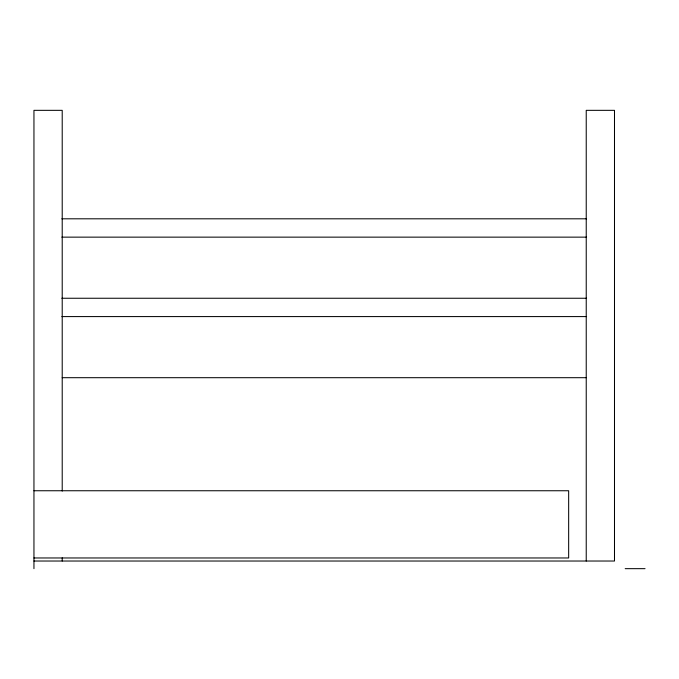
<?xml version="1.0" encoding="UTF-8"?>
<svg xmlns="http://www.w3.org/2000/svg" width="679" height="679" viewBox="0 0 679 679"><rect width="100%" height="100%" fill="white"/><g stroke="black" fill="none" stroke-linecap="round" stroke-linejoin="round"><path stroke-width="1.02" d="M61.865 218.808L586.58 218.808M61.865 237.141L586.58 237.141M61.865 298.251L586.58 298.251M61.865 316.584L586.58 316.584M62.213 377.694L586.232 377.694M33.95 490.747L568.663 490.747L568.663 557.968L33.95 557.968M33.95 561.024L614.495 561.024L614.495 110.338L586.232 110.338L586.232 561.024M625.189 568.663L645.05 568.663M62.213 491.087L62.213 110.338L33.95 110.338L33.95 568.663M62.213 557.841L62.213 561.024"/></g></svg>
